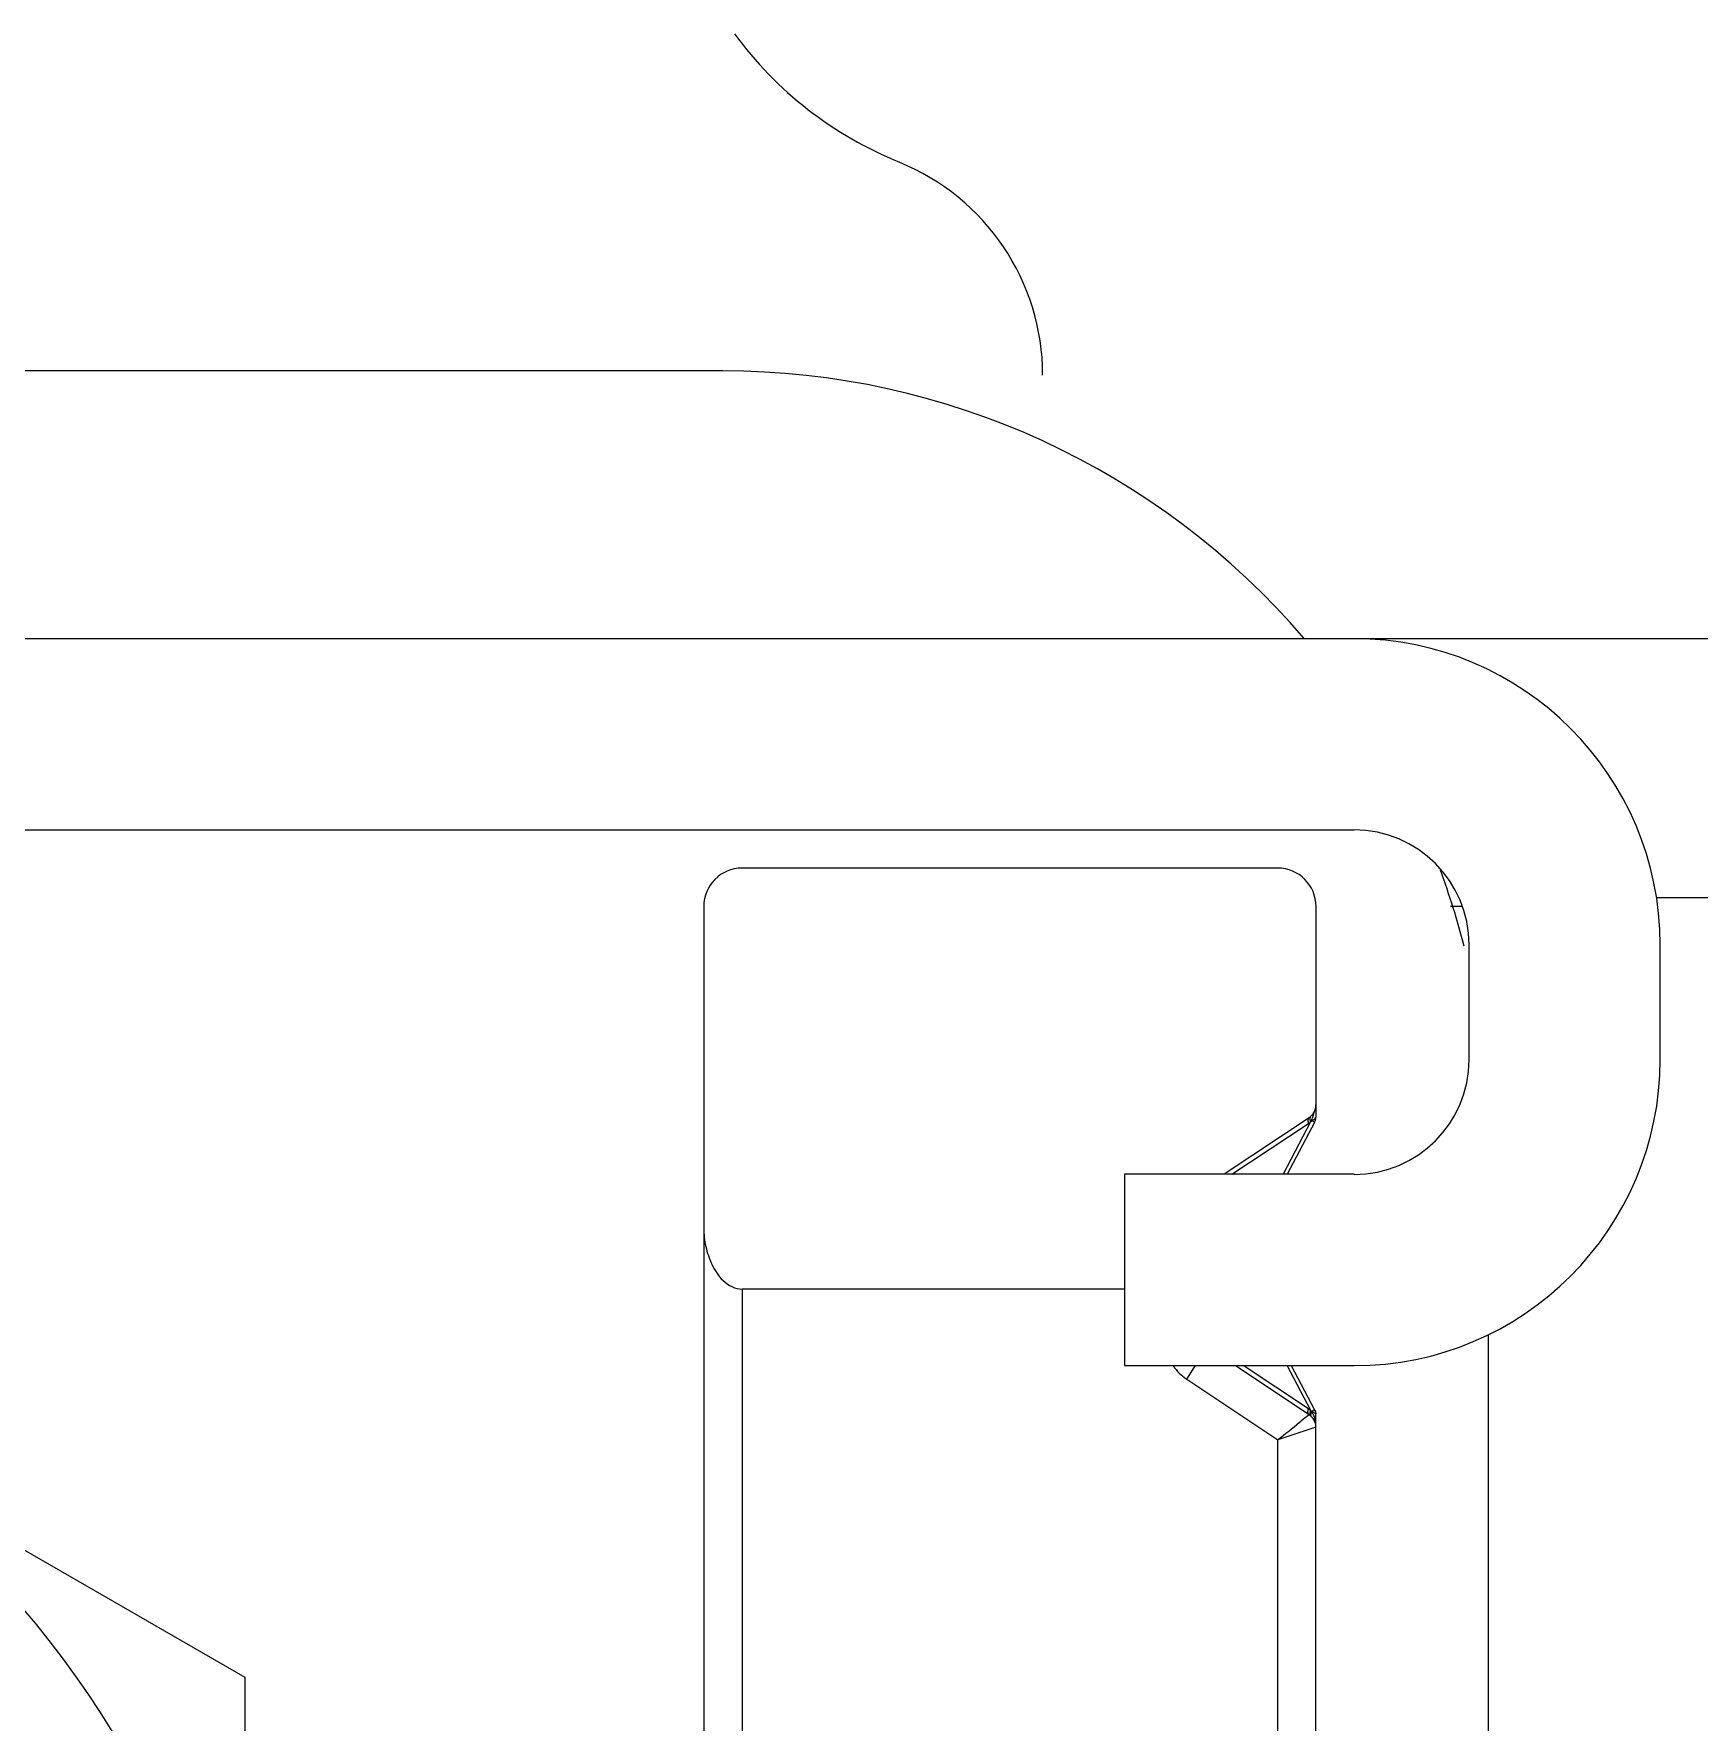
# Model space of a CAD drawing. Extents: x -409572 to -157272, y 600795 to 878326.
# Drawn here: x -392327.8 to -392216.6, y 801251.4 to 801364.1 of the extents above; entities that cross this region are included whole.
import ezdxf

# ---------------------------------------------------------------- set-up
doc = ezdxf.new("R2010")
doc.units = 0
doc.header["$LTSCALE"] = 1000
doc.header["$MEASUREMENT"] = 0
doc.layers.get('0').update_dxf_attribs({"linetype": 'CONTINUOUS'})

msp = doc.modelspace()

# ---------------------------------------------------------------- linework, layer by layer
for p, q in [((-392281.78, 801341.63), (-392496.65, 801341.63)), ((-391504.34, 801323.75), (-392408.27, 801323.74)), ((-392408.27, 801310.97), (-392239.61, 801310.97)), ((-392244.72, 801308.41), (-392280.5, 801308.41)), ((-392283.06, 801305.86), (-392283.06, 801233.63)), ((-392242.17, 801305.86), (-392242.17, 801292.6)), ((-392232.42, 801305.86), (-392233.18, 801305.86)), ((-391504.34, 801306.43), (-392219.41, 801306.43)), ((-392231.95, 801303.3), (-392231.95, 801295.63)), ((-392219.17, 801295.63), (-392219.17, 801303.3)), ((-392242.35, 801291.89), (-392242.26, 801292.16)), ((-392242.17, 801292.6), (-392242.17, 801291.8)), ((-392242.62, 801291.75), (-392248.3, 801287.97)), ((-392247.78, 801287.97), (-392242.66, 801291.36)), ((-392242.52, 801291.47), (-392244.36, 801287.97)), ((-392242.26, 801291.44), (-392244.09, 801287.97)), ((-392242.57, 801291.62), (-392242.52, 801291.47)), ((-392242.52, 801291.47), (-392242.45, 801291.55)), ((-392242.33, 801291.6), (-392242.42, 801291.56)), ((-392375.05, 801289.79), (-392313.72, 801254.38)), ((-392239.61, 801287.97), (-392254.95, 801287.97)), ((-392254.95, 801287.97), (-392254.95, 801275.19)), ((-392254.95, 801280.3), (-392280.5, 801280.3)), ((-392280.5, 801280.3), (-392280.5, 801231.85)), ((-392230.67, 801277.26), (-392230.67, 801242.41)), ((-392254.95, 801275.19), (-392239.61, 801275.19)), ((-392250.8, 801274.29), (-392250.2, 801275.19)), ((-392247.53, 801275.19), (-392242.62, 801271.92)), ((-392242.67, 801272.31), (-392247.03, 801275.19)), ((-392242.5, 801272.19), (-392244.08, 801275.19)), ((-392243.82, 801275.19), (-392242.26, 801272.24)), ((-392250.8, 801274.29), (-392244.72, 801270.24)), ((-392242.56, 801272.04), (-392242.5, 801272.19)), ((-392242.52, 801271.88), (-392242.52, 801271.85)), ((-392242.52, 801271.85), (-392242.49, 801271.81)), ((-392242.48, 801272.16), (-392242.5, 801272.19)), ((-392242.46, 801272.13), (-392242.48, 801272.16)), ((-392242.46, 801272.13), (-392242.26, 801272.25)), ((-392242.17, 801166.87), (-392242.17, 801271.88)), ((-392242.17, 801271.07), (-392244.72, 801270.24)), ((-392244.72, 801167.69), (-392244.72, 801270.24)), ((-392313.72, 801254.38), (-392313.72, 801183.56))]:
    msp.add_line(p, q)
msp.add_circle((-392375.05, 801218.97), 61.33)
for centre, radius, start, end in [((-392260.41, 801379.26), 25.55, 216.2515, 247.9757), ((-392275.75, 801341.35), 15.33, 0, 67.9757), ((-392281.78, 801290.52), 51.11, 40.5827, 90), ((-392239.61, 801303.3), 20.44, 0, 90), ((-392239.61, 801303.3), 7.67, 0, 90), ((-392280.5, 801305.86), 2.56, 90, 180), ((-392244.72, 801305.86), 2.56, 0, 90), ((-392281.78, 801290.52), 51.11, 14.375, 20.3315), ((-392239.61, 801295.63), 20.44, 270, 0), ((-392239.61, 801295.63), 7.67, 270, 0), ((-392243.19, 801292.6), 1.02, 303.6901, 0), ((-392243.66, 801292.86), 1.8, 303.5501, 309.2239), ((-392272.29, 801300.61), 31.18, 343.1105, 343.3846), ((-392242.6, 801292.05), 0.521, 286.0364, 289.7696), ((-392231.09, 801288.31), 11.82, 162.3685, 163.3734), ((-392248.81, 801277.27), 3.58, 215.8765, 236.3099), ((-392243.65, 801270.82), 1.78, 50.0267, 56.6343), ((-392243.19, 801271.07), 1.02, 0, 56.3099), ((-392242.57, 801271.67), 0.469, 70.338, 76.9912), ((-392243.65, 801271.36), 1.43, 28.8038, 32.2564), ((-392242.59, 801271.61), 0.533, 65.1804, 70.3543), ((-392243.72, 801271.32), 1.5, 27.789, 28.824), ((-392243.82, 801271.27), 1.62, 22.9098, 27.7391), ((-392242.62, 801271.54), 0.603, 60.8148, 65.1876), ((-392242.66, 801271.48), 0.677, 57.2542, 60.8239), ((-392244, 801271.19), 1.82, 18.3861, 22.9192), ((-392242.61, 801271.54), 0.6, 55.2626, 57.3148), ((-392244.5, 801271.07), 2.33, 359.9603, 9.4681)]:
    msp.add_arc(centre, radius, start, end)
for points, knots in [([(-392242.68, 801291.67), (-392242.69, 801291.65), (-392242.71, 801291.55), (-392242.69, 801291.44), (-392242.66, 801291.36)], [0, 0, 0, 0, 0.200998, 1, 1, 1, 1]), ([(-392242.54, 801291.81), (-392242.58, 801291.78), (-392242.59, 801291.7), (-392242.58, 801291.64), (-392242.57, 801291.62)], [0, 0, 0, 0, 0.67298, 1, 1, 1, 1]), ([(-392242.26, 801291.44), (-392242.27, 801291.43), (-392242.34, 801291.52), (-392242.41, 801291.52), (-392242.45, 801291.55)], [0, 0, 0, 0, 0.259642, 1, 1, 1, 1]), ([(-392242.17, 801291.8), (-392242.17, 801291.74), (-392242.23, 801291.66), (-392242.3, 801291.61), (-392242.33, 801291.6)], [0, 0, 0, 0, 0.684585, 1, 1, 1, 1]), ([(-392242.18, 801291.68), (-392242.18, 801291.69), (-392242.18, 801291.73), (-392242.2, 801291.77), (-392242.2, 801291.78)], [0, 0, 0, 0, 0.483166, 1, 1, 1, 1]), ([(-392242.18, 801291.68), (-392242.18, 801291.69), (-392242.18, 801291.73), (-392242.2, 801291.77), (-392242.2, 801291.78)], [0, 0, 0, 0, 0.483166, 1, 1, 1, 1]), ([(-392242.18, 801291.68), (-392242.18, 801291.69), (-392242.18, 801291.73), (-392242.2, 801291.77), (-392242.2, 801291.78)], [0, 0, 0, 0, 0.483166, 1, 1, 1, 1]), ([(-392242.18, 801291.68), (-392242.18, 801291.69), (-392242.18, 801291.73), (-392242.2, 801291.77), (-392242.2, 801291.78)], [0, 0, 0, 0, 0.483166, 1, 1, 1, 1]), ([(-392283.06, 801284.36), (-392283.06, 801283.95), (-392282.96, 801283.12), (-392282.55, 801281.92), (-392281.85, 801280.79), (-392280.96, 801280.3), (-392280.5, 801280.3)], [0, 0, 0, 0, 0.235531, 0.478205, 0.731471, 1, 1, 1, 1]), ([(-392244.72, 801270.24), (-392244.23, 801270.63), (-392243.52, 801271.17), (-392242.85, 801271.77), (-392242.62, 801271.92)], [0, 0, 0, 0, 0.698346, 1, 1, 1, 1]), ([(-392242.68, 801272), (-392242.69, 801272.02), (-392242.71, 801272.12), (-392242.69, 801272.23), (-392242.67, 801272.31)], [0, 0, 0, 0, 0.201666, 1, 1, 1, 1]), ([(-392242.53, 801271.85), (-392242.56, 801271.87), (-392242.57, 801271.95), (-392242.56, 801272.01), (-392242.56, 801272.04)], [0, 0, 0, 0, 0.671481, 1, 1, 1, 1]), ([(-392242.46, 801272.13), (-392242.47, 801272.11), (-392242.5, 801272.03), (-392242.53, 801271.94), (-392242.52, 801271.88)], [0, 0, 0, 0, 0.307942, 1, 1, 1, 1]), ([(-392242.18, 801272.01), (-392242.18, 801271.99), (-392242.18, 801271.95), (-392242.2, 801271.92), (-392242.2, 801271.9)], [0, 0, 0, 0, 0.48312, 1, 1, 1, 1])]:
    msp.add_open_spline(points, degree=3, knots=knots)
for points in [[(-392242.26, 801291.44), (-392242.22, 801291.51), (-392242.18, 801291.59), (-392242.18, 801291.68)], [(-392242.28, 801271.76), (-392242.24, 801271.66), (-392242.22, 801271.56), (-392242.2, 801271.45)], [(-392242.17, 801271.88), (-392242.17, 801271.95), (-392242.22, 801272), (-392242.27, 801272.04)], [(-392242.26, 801272.24), (-392242.22, 801272.17), (-392242.18, 801272.09), (-392242.18, 801272.01)]]:
    msp.add_open_spline(points, degree=3)

doc.saveas('drawing.dxf')
